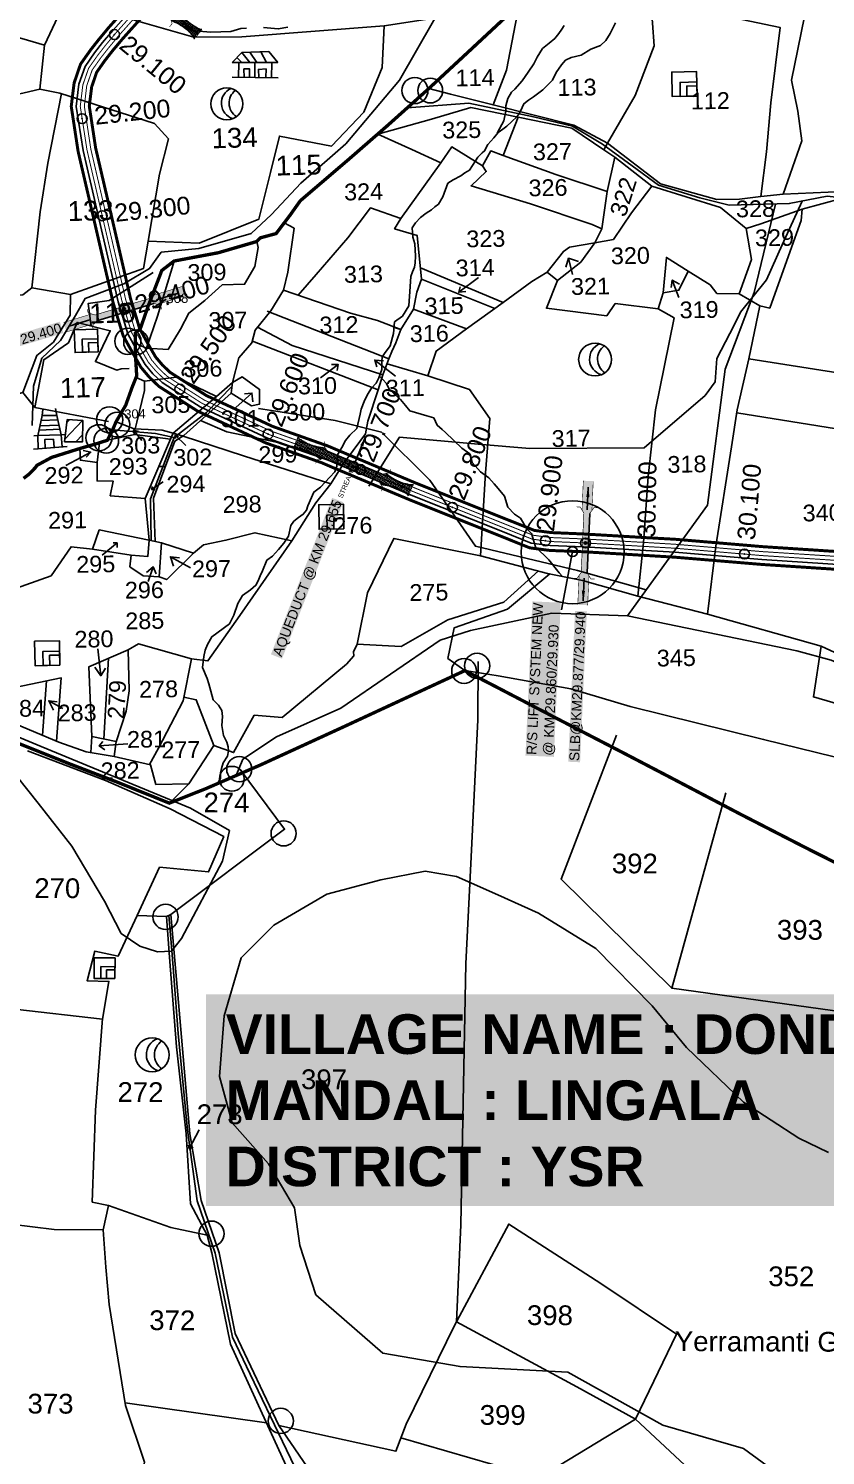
# Model space of a CAD drawing. Header units: millimetres. Extents: x 191342 to 235284, y 1600297 to 1616674.
# Drawn here: x 198009 to 198812, y 1602213 to 1603651 of the extents above; entities that cross this region are included whole.
import ezdxf
from ezdxf.enums import TextEntityAlignment as Align

# ---------------------------------------------------------------- set-up
doc = ezdxf.new("R2010")
doc.units = ezdxf.units.MM
doc.header["$LTSCALE"] = 15
doc.header["$PDMODE"] = 32
doc.header["$PDSIZE"] = 10
doc.linetypes.add('ACAD_ISO02W100', pattern=[15, 12, -3])
doc.linetypes.add('HIDDEN2', pattern=[0.1875, 0.125, -0.0625])
for name, color, linetype in [('BOUNDRY STONES', 240, 'Continuous'), ('CANAL1', 7, 'Continuous'), ('CSMark', 72, 'Continuous'), ('PLOTS', 7, 'Continuous'), ('PLOTS NO', 7, 'Continuous'), ('ROADS', 1, 'Continuous'), ('STREAMS', 4, 'Continuous'), ('STRUCTURE', 5, 'Continuous'), ('TEXT', 1, 'Continuous'), ('text2', 7, 'Continuous'), ('VILLAGE', 7, 'Continuous'), ('VILLAGE BOUNDRY', 5, 'Continuous'), ('wells', 7, 'Continuous')]:
    doc.layers.add(name, color=color, linetype=linetype)
doc.styles.get("Standard").update_dxf_attribs({"font": 'arial.ttf'})
doc.dimstyles.get("Standard").update_dxf_attribs({"dimtxt": 0.18, "dimasz": 0.18, "dimexe": 0.18, "dimexo": 0.0625, "dimgap": 0.09, "dimtad": 0, "dimtih": 1, "dimtoh": 1, "dimdec": 4, "dimzin": 0, "dimdsep": 46, "dimtxsty": 'Standard', "dimcen": 0.09, "dimadec": 0, "dimazin": 0, "dimtfac": 1, "dimtdec": 4, "dimtofl": 0, "dimtmove": 0, "dimatfit": 3, "dimfxl": 1, "dimtolj": 1, "dimtzin": 0, "dimarcsym": 0})

# ---------------------------------------------------------------- blocks, each defined once
blk = doc.blocks.new('AQUEDUCT')
at = {"layer": 'STRUCTURE'}
h = blk.add_hatch(dxfattribs=at)
h.set_pattern_fill('DASH', color=256, scale=8, angle=-90, style=0)
h.set_pattern_definition([(270, (-1706662.7411, 769762.6106), (1, -1), [1, -1])])
edge = h.paths.add_edge_path()
edge.add_spline(control_points=[(6.5, -63.1), (6.2, -62.6), (5.2, -61.2), (4.6, -58.3), (4.1, -54.4), (3.3, -48.8), (4.1, -41.4), (5.4, -35.8), (6, -33)], knot_values=[0, 0, 0, 0, 1.613557, 5.24513, 8.624976, 13.470124, 22.190216, 30.746377, 30.746377, 30.746377, 30.746377], degree=3, periodic=0)
edge.add_line((6, -33), (4, -30))
edge.add_line((4, -30), (4, 30))
edge.add_line((4, 30), (6, 33))
edge.add_spline(control_points=[(6, 33), (5.3, 35.8), (3.9, 41.3), (2.8, 48.7), (3.5, 54.4), (3.9, 58.3), (4.4, 61.2), (5.4, 62.6), (5.7, 63.1)], knot_values=[0, 0, 0, 0, 8.556161, 17.276253, 22.121402, 25.501247, 29.13282, 30.746377, 30.746377, 30.746377, 30.746377], degree=3, periodic=0)
edge.add_line((5.7, 63.1), (-6.5, 63.1))
edge.add_spline(control_points=[(-6.5, 63.1), (-6.2, 62.6), (-5.2, 61.2), (-4.6, 58.3), (-4.1, 54.4), (-3.3, 48.8), (-4.1, 41.4), (-5.4, 35.8), (-6, 33)], knot_values=[0, 0, 0, 0, 1.613557, 5.24513, 8.624976, 13.470124, 22.190216, 30.746377, 30.746377, 30.746377, 30.746377], degree=3, periodic=0)
edge.add_line((-6, 33), (-4, 30))
edge.add_line((-4, 30), (-4, -30))
edge.add_line((-4, -30), (-6, -33))
edge.add_spline(control_points=[(-6, -33), (-5.3, -35.8), (-3.9, -41.3), (-2.8, -48.7), (-3.5, -54.4), (-3.9, -58.3), (-4.4, -61.2), (-5.4, -62.6), (-5.7, -63.1)], knot_values=[0, 0, 0, 0, 8.556161, 17.276253, 22.121402, 25.501247, 29.13282, 30.746377, 30.746377, 30.746377, 30.746377], degree=3, periodic=0)
edge.add_line((-5.7, -63.1), (6.5, -63.1))
blk.add_circle((0, 0), 0.938)
at = {"layer": 'STRUCTURE', "const_width": 0.628}
for points in [[(-12, 36), (-8, 36), (-4, 30), (-4, -30), (-8, -36), (-12, -36)], [(12, 36), (8, 36), (4, 30), (4, -30), (8, -36), (12, -36)]]:
    blk.add_lwpolyline(points, dxfattribs=at)
at = {"layer": 'STRUCTURE', "color": 3}
for points in [[(-4, 30), (-4, -30)], [(-4, 30), (-4, -30)], [(4, 30), (4, -30)]]:
    blk.add_lwpolyline(points, dxfattribs=at)
at = {"layer": 'STRUCTURE'}
for points in [[(-6.5, 63.1), (-5.7, 61.7), (-4.7, 58.2), (-4.2, 54.9), (-3.6, 50.1), (-4.3, 41.4), (-6, 33)], [(5.7, 63.1), (4.8, 61.7), (3.9, 58.2), (3.5, 54.8), (3.1, 50), (4, 41.3), (6, 33)], [(-5.7, -63.1), (-4.8, -61.7), (-3.9, -58.2), (-3.5, -54.8), (-3.1, -50), (-4, -41.3), (-6, -33)], [(6.5, -63.1), (5.7, -61.7), (4.7, -58.2), (4.2, -54.9), (3.6, -50.1), (4.3, -41.4), (6, -33)]]:
    blk.add_spline(points, degree=3, dxfattribs=at)
at = {"layer": 'STRUCTURE', "color": 0}
blk.add_text('STREAM', height=5, dxfattribs=at).set_placement((-19.7, -0.1), align=Align.MIDDLE_CENTER)
for points in [[(32.5, 0.1), (5.8, 0)], [(0.4, -62), (0.1, -38.2)]]:
    blk.add_leader(points, dimstyle='Standard', override={"dimasz": 10, "dimgap": 0.09, "dimtad": 0}, dxfattribs=at)
blk = doc.blocks.new('UT')
at = {"layer": 'STRUCTURE'}
h = blk.add_hatch(dxfattribs=at)
h.set_pattern_fill('DASH', color=150, scale=8, angle=-39.6278, style=0)
h.set_pattern_definition([(320.372247933, (-4370.464, -6260.8811), (1.40800153113, 0.132407282), [1, -1])])
h.paths.add_polyline_path([(765163, 1700681.9), (765165.6, 1700680.6), (765167.2, 1700680.3), (765169.1, 1700680), (765172.4, 1700679.6), (765176.4, 1700679.3), (765179.5, 1700679.5), (765183.1, 1700679.9), (765187.7, 1700680.9), (765188.9, 1700681.2), (765193.1, 1700682.2), (765196.1, 1700680.2), (765196.1, 1700672.2), (765193.1, 1700670.2), (765190.5, 1700670.8), (765188.1, 1700671.3), (765185.5, 1700671.8), (765183.6, 1700672.1), (765181, 1700672.5), (765180.3, 1700672.5), (765178.5, 1700672.6), (765176.7, 1700672.6), (765174.6, 1700672.5), (765172.5, 1700672.3), (765170.4, 1700672), (765168.5, 1700671.7), (765166.1, 1700671.2), (765165, 1700670.8), (765163, 1700669.7)])
h.paths.add_polyline_path([(765259.1, 1700682.2), (765256.1, 1700680.2), (765256.1, 1700672.2), (765259.1, 1700670.2), (765261.9, 1700671), (765264.4, 1700671.6), (765266.4, 1700672), (765269.1, 1700672.5), (765272.7, 1700673), (765276.1, 1700673.1), (765278.6, 1700672.9), (765281.2, 1700672.7), (765283.9, 1700672.3), (765286.4, 1700671.9), (765288, 1700671.3), (765289.2, 1700670.6), (765289.1, 1700682.7), (765287.6, 1700681.8), (765285.7, 1700681.2), (765283, 1700680.7), (765281.2, 1700680.4), (765276.7, 1700679.9), (765272.7, 1700679.9), (765268.7, 1700680.3), (765264.8, 1700681), (765261.2, 1700681.7)])
at = {"layer": 'STRUCTURE', "color": 150, "const_width": 0.628}
for points in [[(765190.1, 1700688.2), (765190.1, 1700684.2), (765196.1, 1700680.2), (765256.1, 1700680.2), (765262.1, 1700684.2), (765262.1, 1700688.2)], [(765190.1, 1700664.2), (765190.1, 1700668.2), (765196.1, 1700672.2), (765256.1, 1700672.2), (765262.1, 1700668.2), (765262.1, 1700664.2)]]:
    blk.add_lwpolyline(points, dxfattribs=at)
at = {"layer": 'STRUCTURE', "color": 150}
for points in [[(765196.1, 1700680.2), (765256.1, 1700680.2)], [(765196.1, 1700672.2), (765256.1, 1700672.2)], [(765196.1, 1700672.2), (765256.1, 1700672.2)]]:
    blk.add_lwpolyline(points, dxfattribs=at)
at = {"layer": 'STRUCTURE', "color": 0}
blk.add_circle((765226.1, 1700676.2), 1.89, dxfattribs=at)
at = {"layer": 'STRUCTURE', "color": 150}
for points in [[(765163, 1700681.9), (765164.4, 1700681.1), (765167.9, 1700680.2), (765171.2, 1700679.8), (765176.1, 1700679.4), (765184.7, 1700680.3), (765193.1, 1700682.2)], [(765163, 1700669.7), (765164.3, 1700670.6), (765167.8, 1700671.6), (765171.2, 1700672.1), (765176, 1700672.6), (765184.7, 1700672), (765193.1, 1700670.2)], [(765289.1, 1700682.7), (765287.8, 1700681.9), (765284.3, 1700680.9), (765280.9, 1700680.4), (765276.1, 1700679.8), (765267.4, 1700680.5), (765259.1, 1700682.2)], [(765289.2, 1700670.6), (765287.8, 1700671.4), (765284.2, 1700672.3), (765280.9, 1700672.7), (765276.1, 1700673.1), (765267.4, 1700672.2), (765259.1, 1700670.2)]]:
    blk.add_spline(points, degree=3, dxfattribs=at)
at = {"layer": 'STRUCTURE', "color": 0}
blk.add_text('STREAM', height=5, dxfattribs=at).set_placement((765148.2, 1700675.8), align=Align.MIDDLE_CENTER)
for points in [[(765190.9, 1700676), (765164.2, 1700675.8)], [(765289.3, 1700676.7), (765265.4, 1700676.4)]]:
    blk.add_leader(points, dimstyle='Standard', override={"dimasz": 10, "dimgap": 0.09, "dimtad": 0}, dxfattribs=at)
blk = doc.blocks.new('SLB')
at = {"layer": 'STRUCTURE'}
h = blk.add_hatch(dxfattribs=at)
h.set_pattern_fill('DOTS', color=6, scale=20, angle=320.3722, style=0)
h.set_pattern_definition([(320.372247934, (-159.4327, -72.9564), (1.2786241598, 0.5641323054), [0, -1.25])])
h.paths.add_polyline_path([(769699.5, 1706871.1), (769699.5, 1706861.1), (769729.1, 1706861.1), (769732.1, 1706863.1), (769792.1, 1706863.1), (769795.1, 1706861.1), (769824.7, 1706861.1), (769824.7, 1706871.1), (769795.1, 1706871.1), (769792.1, 1706869.1), (769732.1, 1706869.1), (769729.1, 1706871.1)])
at = {"layer": 'STRUCTURE', "color": 6, "const_width": 0.628}
for points in [[(769726.1, 1706877.1), (769726.1, 1706873.1), (769732.1, 1706869.1), (769792.1, 1706869.1), (769798.1, 1706873.1), (769798.1, 1706877.1)], [(769726.1, 1706855.1), (769726.1, 1706859.1), (769732.1, 1706863.1), (769792.1, 1706863.1), (769798.1, 1706859.1), (769798.1, 1706855.1)]]:
    blk.add_lwpolyline(points, dxfattribs=at)
at = {"layer": 'STRUCTURE', "color": 6, "linetype": 'ACAD_ISO02W100', "ltscale": 0.5, "const_width": 0.5}
for points in [[(769699.5, 1706871.1), (769729.1, 1706871.1)], [(769699.5, 1706861.1), (769729.1, 1706861.1)], [(769795.1, 1706871.1), (769824.7, 1706871.1)], [(769795.1, 1706861.1), (769824.7, 1706861.1)]]:
    blk.add_lwpolyline(points, dxfattribs=at)
at = {"layer": 'STRUCTURE', "color": 6}
blk.add_lwpolyline([(769732.1, 1706863.1), (769792.1, 1706863.1)], dxfattribs=at)
blk.add_lwpolyline([(769732.1, 1706863.1), (769792.1, 1706863.1)], dxfattribs=at)
at = {"layer": 'STRUCTURE', "color": 0}
blk.add_circle((769762.1, 1706866.1), 1.24, dxfattribs=at)
for points in [[(769703.8, 1706866), (769726.7, 1706866)], [(769818.6, 1706865.8), (769795.7, 1706865.8)]]:
    blk.add_leader(points, dimstyle='Standard', override={"dimasz": 10, "dimgap": 0.09, "dimtad": 0}, dxfattribs=at)

msp = doc.modelspace()

# ---------------------------------------------------------------- hatches: boundary and pattern name
at = {"layer": 'VILLAGE'}
h = msp.add_hatch(dxfattribs=at)
h.set_pattern_fill('ANSI31', color=30, scale=80.121692, angle=1.7427)
h.set_pattern_definition([(46.742664, (162119.234, 1580884.609), (-7.2939106, 6.8631866), [])])
h.paths.add_polyline_path([(198044.9, 1603234.7), (198062.9, 1603234.7), (198063.5, 1603256.2), (198047.7, 1603257.1)])

# ---------------------------------------------------------------- linework, layer by layer
at = {"color": 3}
for p in [(198095.3, 1603645.4), (198062.7, 1603560.6), (198082.9, 1603462.7), (198105.1, 1603369.3), (198105.4, 1603368.4), (198161.2, 1603287.8), (198335.9, 1603210), (198570.1, 1603132.7), (198557, 1603124, 65)]:
    msp.add_point(p, dxfattribs=at)
at = {"layer": 'BOUNDRY STONES'}
msp.add_lwpolyline([(198134, 1603369.4), (198147.4, 1603378.4)], dxfattribs=at)
at = {"layer": 'BOUNDRY STONES', "color": 1}
for centre, radius in [((198398.1, 1603588.9), 13.2), ((198413.6, 1603588.9), 12.5), ((198108.8, 1603336.1), 13.2), ((198117.1, 1603335.1), 12.5), ((198090.4, 1603256.9), 13.2), ((198079.6, 1603238.8), 13.2), ((198098.2, 1603252.1), 12.5), ((198087, 1603235.8), 12.5), ((198447.7, 1603003.7), 12.5), ((198213.6, 1602895), 12.5)]:
    msp.add_circle(centre, radius, dxfattribs=at)
at = {"layer": 'BOUNDRY STONES'}
for centre in [(198460.8, 1603008.9), (198221.1, 1602904.7), (198265.8, 1602839.9), (198146.8, 1602755.7), (198193.1, 1602436.3), (198262.9, 1602247.5)]:
    msp.add_circle(centre, 12.7, dxfattribs=at)
at = {"layer": 'CANAL1', "color": 200}
for points, const_width in [([(198120.9, 1603687.7), (198089.7, 1603652.7), (198079.4, 1603640.3), (198071.3, 1603630), (198061.1, 1603615.6), (198054.6, 1603596.6), (198051.7, 1603573), (198058.6, 1603527.7), (198074.2, 1603460.4), (198094, 1603374.7), (198104, 1603341.8), (198113.8, 1603324.1), (198122, 1603309.8), (198130.3, 1603300), (198140.1, 1603290.6), (198157.8, 1603279.3), (198179.2, 1603265.6), (198247.8, 1603233.6), (198303.7, 1603213.8), (198318.5, 1603207.5), (198392.3, 1603176.5), (198484.6, 1603139.6), (198514, 1603127.8), (198534.1, 1603125.2), (198567.7, 1603123.9), (198630.2, 1603120.2), (198660, 1603118.4), (198747.6, 1603111.1), (198834.3, 1603105.4)], 3), ([(198134.7, 1603676), (198103.3, 1603640.9), (198093.3, 1603629), (198085.7, 1603619.3), (198077.3, 1603607.3), (198072.3, 1603592.6), (198069.9, 1603573.2), (198076.3, 1603531), (198091.8, 1603464.4), (198111.4, 1603379.4), (198120.7, 1603348.8), (198129.4, 1603332.9), (198136.8, 1603320.2), (198143.4, 1603312.4), (198151.3, 1603304.8), (198167.5, 1603294.5), (198187.9, 1603281.4), (198254.6, 1603250.3), (198310.2, 1603230.6), (198325.5, 1603224.1), (198399.1, 1603193.1), (198491.2, 1603156.3), (198518.6, 1603145.4), (198535.6, 1603143.2), (198568.6, 1603141.8), (198631.3, 1603138.1), (198661.3, 1603136.4), (198748.9, 1603129), (198835.5, 1603123.3)], 3), ([(198631.3, 1603138.1), (198661.3, 1603136.4), (198748.9, 1603129), (198835.5, 1603123.3), (198906.2, 1603119.2), (198958, 1603114.9), (199018.1, 1603111), (199029.5, 1603110.2)], 1), ([(198630.2, 1603120.2), (198660, 1603118.4), (198747.6, 1603111.1), (198834.3, 1603105.4), (198905, 1603101.3), (198956.7, 1603096.9), (199016.9, 1603093), (199028.4, 1603092.3)], 1)]:
    msp.add_lwpolyline(points, dxfattribs=dict(at, const_width=const_width))
at = {"layer": 'CANAL1', "color": 5}
msp.add_lwpolyline([(198124.7, 1603684.4), (198093.5, 1603649.4), (198083.2, 1603637.2), (198075.3, 1603627), (198065.6, 1603613.3), (198059.5, 1603595.5), (198056.8, 1603573), (198063.6, 1603528.6), (198079.1, 1603461.5), (198098.9, 1603376), (198108.7, 1603343.7), (198118.1, 1603326.5), (198126.1, 1603312.7), (198134, 1603303.4), (198143.2, 1603294.6), (198160.5, 1603283.5), (198181.6, 1603270), (198249.7, 1603238.3), (198305.5, 1603218.5), (198320.5, 1603212.1), (198394.2, 1603181.1), (198486.4, 1603144.2), (198515.3, 1603132.7), (198534.5, 1603130.2), (198568, 1603128.9), (198630.9, 1603125.2), (198660.3, 1603123.4), (198748, 1603116.1), (198834.7, 1603110.4)], dxfattribs=at)
at = {"layer": 'CANAL1', "color": 1, "linetype": 'HIDDEN2', "ltscale": 4, "const_width": 1}
msp.add_lwpolyline([(198127.8, 1603681.9), (198096.5, 1603646.8), (198086.3, 1603634.6), (198078.5, 1603624.6), (198069.2, 1603611.4), (198063.4, 1603594.6), (198060.8, 1603573.1), (198067.5, 1603529.4), (198083, 1603462.4), (198102.7, 1603377.1), (198112.4, 1603345.3), (198121.6, 1603328.5), (198129.4, 1603315), (198136.9, 1603306.2), (198145.7, 1603297.7), (198161.2, 1603287.8), (198162.7, 1603286.9), (198183.6, 1603273.5), (198251.2, 1603242), (198307, 1603222.2), (198322, 1603215.8), (198395.7, 1603184.8), (198487.9, 1603147.9), (198516.3, 1603136.6), (198534.9, 1603134.2), (198568.2, 1603132.8), (198630.8, 1603129.2), (198660.6, 1603127.4), (198748.3, 1603120), (198834.9, 1603114.4)], dxfattribs=at)
at = {"layer": 'CANAL1', "color": 5, "const_width": 1}
for points in [[(198130.8, 1603679.3), (198099.5, 1603644.2), (198089.5, 1603632.1), (198081.7, 1603622.2), (198072.8, 1603609.6), (198067.3, 1603593.7), (198064.9, 1603573.2), (198071.4, 1603530.1), (198086.9, 1603463.3), (198106.6, 1603378.1), (198116.1, 1603346.8), (198125.1, 1603330.5), (198132.7, 1603317.3), (198139.8, 1603308.9), (198148.2, 1603300.9), (198164.8, 1603290.2), (198185.5, 1603277), (198252.7, 1603245.7), (198308.4, 1603225.9), (198323.6, 1603219.5), (198397.3, 1603188.5), (198489.4, 1603151.6), (198517.3, 1603140.5), (198535.2, 1603138.2), (198568.4, 1603136.8), (198631, 1603133.2), (198660.9, 1603131.4), (198748.6, 1603124), (198835.2, 1603118.4)], [(199028.7, 1603097.3), (199017.2, 1603098), (198957.1, 1603101.9), (198905.3, 1603106.3), (198834.7, 1603110.4), (198748, 1603116.1), (198660.3, 1603123.4), (198630.9, 1603125.2)], [(198631, 1603133.2), (198660.9, 1603131.4), (198748.6, 1603124), (198835.2, 1603118.4), (198905.9, 1603114.2), (198957.7, 1603109.9), (199017.7, 1603106), (199029.2, 1603105.2)]]:
    msp.add_lwpolyline(points, dxfattribs=at)
at = {"layer": 'PLOTS'}
for points in [[(199126.8, 1603875.3), (199095.2, 1603855.1), (198975.2, 1603791.5), (198944.7, 1603775.3), (198914.5, 1603759.3), (198806.8, 1603742.3), (198793.8, 1603678.4), (198777.8, 1603599.3), (198784.1, 1603568), (198788.1, 1603538.2), (198769.5, 1603484.6), (198746.8, 1603482.2), (198752.7, 1603527.2), (198756.8, 1603576.6), (198766.2, 1603652.6), (198635.9, 1603679.6), (198503.2, 1603675.6), (198490.3, 1603609.4), (198477, 1603574.4), (198434, 1603585.3), (198412.1, 1603590.9)], [(197982.4, 1603647), (198024.7, 1603634.8), (198040.8, 1603668.8), (198053, 1603677.6), (198012.8, 1603704), (197922.2, 1603765), (197845.5, 1603817)], [(198588.7, 1603529.1), (198592.2, 1603535.8), (198620.3, 1603583.8), (198639.2, 1603634.1), (198635.9, 1603679.6), (198655.7, 1603702.6), (198706.3, 1603692.5), (198753.8, 1603685.4), (198793.6, 1603677.3)], [(198053, 1603677.6), (198175.2, 1603642.7), (198223.8, 1603643.2), (198367.3, 1603654.3), (198487.3, 1603672.7)], [(198020.1, 1603590.4), (198040.1, 1603586.4), (198135.7, 1603555.8), (198149.8, 1603540.2), (198140.6, 1603504.6), (198129.1, 1603436.9), (198180.5, 1603434.9), (198240.8, 1603459.2), (198252.5, 1603506.3), (198261.6, 1603543), (198314.2, 1603532.9), (198346.5, 1603567.1), (198365, 1603612.1), (198367.3, 1603654.3)], [(197972.3, 1603579.1), (198020.1, 1603590.4), (198024.7, 1603634.8)], [(198129.1, 1603436.9), (198124.5, 1603409.4), (198051.1, 1603383.3), (198012, 1603390), (198020.5, 1603466.6), (198028.2, 1603515.8), (198042, 1603585.8)], [(198360.6, 1603545), (198414.7, 1603560), (198454.6, 1603571.8), (198502.1, 1603562.1), (198556.2, 1603551), (198588.7, 1603529.1), (198599.5, 1603521.6), (198636.9, 1603492.6), (198706.2, 1603471), (198731.9, 1603449.9), (198746.8, 1603454.6), (198788.6, 1603469.4), (198828, 1603480.2), (198829.9, 1603487.1), (198769.5, 1603484.6)], [(198477, 1603574.4), (198558.2, 1603554), (198592.2, 1603535.8), (198645.6, 1603494.8), (198702.4, 1603479.2), (198725.3, 1603479.4), (198746.8, 1603482.2)], [(198360.6, 1603545), (198395.1, 1603529.4), (198424.2, 1603515.9), (198435.4, 1603532.3), (198466.3, 1603512.9), (198474.5, 1603528), (198487.2, 1603523.5), (198502.1, 1603562.1)], [(198383.9, 1603460), (198424.2, 1603515.9)], [(198592, 1603487.2), (198586.7, 1603449.6), (198576.9, 1603453.7), (198514.6, 1603474.7), (198454.7, 1603493), (198470.1, 1603507.2), (198466.3, 1603512.9)], [(198487.2, 1603523.5), (198540.1, 1603504.3), (198592, 1603487.2), (198599.5, 1603521.6)], [(198586.7, 1603449.6), (198579.5, 1603435.4), (198565.5, 1603415.9), (198541.9, 1603397.4), (198531.3, 1603405.8), (198547.8, 1603426.7), (198554, 1603431), (198579.5, 1603435.4), (198598.3, 1603438.6), (198616.4, 1603465.6), (198636.9, 1603492.6)], [(198280.6, 1603382.6), (198298.7, 1603403.6), (198330.5, 1603440.5), (198353.3, 1603470.5), (198383.9, 1603460), (198377.7, 1603449.5), (198400.4, 1603442.9), (198404.8, 1603398.9), (198400.2, 1603385.5), (198396.6, 1603368.6), (198383.9, 1603348.1), (198376.2, 1603350.4)], [(198971, 1603285.3), (198860.9, 1603298.5), (198734.6, 1603318.5), (198745.9, 1603371.7), (198755.8, 1603369.6), (198776.4, 1603427), (198787.4, 1603457.9), (198788.6, 1603469.4)], [(198214.3, 1603294.6), (198220.5, 1603319.3), (198233.9, 1603334.5), (198237.1, 1603347.3), (198252.8, 1603366.8), (198265.8, 1603387.6), (198269.9, 1603405.9), (198276.4, 1603450.1), (198266.3, 1603455.4)], [(198731.9, 1603449.9), (198737.4, 1603418.5), (198725, 1603383.8), (198745.9, 1603371.7)], [(198238.7, 1603436.7), (198240.2, 1603430.8), (198236.9, 1603411.5), (198226.4, 1603393.6), (198204, 1603393), (198186.5, 1603377.3), (198170.2, 1603364.6), (198161.8, 1603348.2), (198149.4, 1603327.8), (198127.6, 1603329.3), (198116.3, 1603334.3)], [(198127.6, 1603329.3), (198138.7, 1603361.4), (198155.3, 1603417)], [(198403.6, 1603410.3), (198487.1, 1603375.3)], [(198725, 1603383.8), (198702.5, 1603384.4), (198695.6, 1603393), (198673.6, 1603406.8), (198651.7, 1603420.6), (198648.4, 1603385), (198664.3, 1603387.5), (198673.6, 1603406.8)], [(198071.9, 1603351.5), (198068.8, 1603374.2), (198089.8, 1603377.1), (198134.2, 1603405.3)], [(198404.8, 1603398.9), (198478.7, 1603369.2)], [(198531.3, 1603405.8), (198516, 1603396.3), (198487.1, 1603375.3), (198450.1, 1603348.5), (198419.4, 1603326.2), (198411.2, 1603301.3), (198453.3, 1603287.4), (198473.5, 1603258.3), (198469.3, 1603203.4), (198465.9, 1603147.5), (198464.2, 1603119.8), (198531.8, 1603102.1), (198567.1, 1603094.9), (198622.8, 1603079.2)], [(198541.9, 1603397.4), (198530.7, 1603369.4), (198591.5, 1603361.9), (198600, 1603374.3), (198643.2, 1603368.8)], [(198051.1, 1603383.3), (198050.5, 1603362.3), (198033.8, 1603335.2), (198017, 1603321.9), (198002.9, 1603284.4), (197995.9, 1603282.3), (197989.1, 1603283.1), (197978.3, 1603291.4), (197901.6, 1603299.3), (197896, 1603316.4), (197860.7, 1603317.7), (197860.2, 1603335.3)], [(197942.4, 1603364.2), (197966.8, 1603358.5), (197983.6, 1603358.5), (197986.1, 1603382.6), (198003, 1603383), (198012, 1603390)], [(198371.9, 1603318.3), (198374.9, 1603325.7), (198378.9, 1603334.7), (198383.9, 1603348.1), (198360.5, 1603357), (198333.2, 1603364.6), (198265.8, 1603387.6)], [(198648.4, 1603385), (198643.2, 1603368.8), (198659.5, 1603359.6), (198649.7, 1603311.6), (198640.6, 1603267), (198633.1, 1603199.8), (198628.7, 1603132.9), (198622.8, 1603079.2), (198693.1, 1603060.8), (198807.6, 1603028.7), (198858.4, 1603005.2)], [(198365.8, 1603302.4), (198371.9, 1603318.3), (198249.1, 1603366.5)], [(198396.6, 1603368.6), (198450.1, 1603348.5)], [(198015.1, 1603269.4), (198024, 1603317.5), (198048.9, 1603334.5), (198057.6, 1603355.2), (198091.1, 1603346.7), (198076, 1603315.6), (198097.7, 1603306.9), (198102, 1603308.2), (198110, 1603308.8)], [(198239.6, 1603350.4), (198274.4, 1603332), (198365.8, 1603302.4), (198361.2, 1603287.2)], [(198325.1, 1603211.3), (198330.2, 1603218.1), (198348.2, 1603242.7), (198350.7, 1603255.7), (198361.2, 1603287.2), (198234.4, 1603336.3)], [(198370, 1603313.3), (198411.2, 1603301.3)], [(198693.1, 1603060.8), (198701.6, 1603129.4), (198717.2, 1603229.7), (198723.1, 1603267.1), (198734.6, 1603318.5)], [(198125.6, 1603295.9), (198125.7, 1603286.5), (198117.7, 1603254.5), (198116, 1603247.9)], [(198154.5, 1603243.3), (198198.2, 1603280.5), (198157.9, 1603300), (198125.6, 1603295.9), (198117, 1603299.5)], [(198136.4, 1603134.3), (198134.5, 1603178), (198156.1, 1603235.5), (198165.2, 1603241.1), (198213, 1603283.9), (198214.3, 1603294.6), (198198.2, 1603280.5)], [(198213, 1603283.9), (198233.4, 1603271), (198241.5, 1603272.7), (198241.6, 1603287.6), (198223.9, 1603300.2), (198214.3, 1603294.6)], [(198002.9, 1603284.4), (198015.1, 1603269.4), (198089.1, 1603255.1)], [(198096.9, 1603255), (198115.3, 1603247.9), (198143.4, 1603246.6), (198154.5, 1603243.3), (198151.8, 1603237.3)], [(198154.5, 1603243.3), (198164.4, 1603240.4), (198225.5, 1603220.6), (198313.5, 1603192.2), (198325.1, 1603211.3), (198258.7, 1603234.5), (198208.4, 1603244.7), (198182.1, 1603256.2)], [(198722.6, 1603264.1), (198886, 1603237.6), (198956.5, 1603226.2), (198950.9, 1603198.1), (199155.5, 1603153.5), (199336.9, 1603116.3), (199370, 1603109.5)], [(198130.1, 1603135.7), (198126.2, 1603177.7), (198151.8, 1603237.3), (198115.9, 1603242.2), (198088.1, 1603236.3)], [(198060.2, 1603228), (198060.9, 1603216.2), (198078, 1603214), (198080.3, 1603233.8)], [(198078, 1603214), (198077.7, 1603195.3), (198093.8, 1603195.1), (198091.1, 1603180.3), (198126.2, 1603177.7)], [(198140, 1603209.9), (198146.5, 1603209.9)], [(198274.1, 1603135), (198298.3, 1603173.3), (198313.5, 1603192.2)], [(198130.1, 1603135.7), (198080, 1603145.9), (198073.2, 1603126.4), (198112.1, 1603120.3)], [(198140.5, 1603098.7), (198124.2, 1603099.5), (198110.7, 1603108.8), (198112.1, 1603120.3), (198129, 1603119.2), (198130.1, 1603135.7), (198142.8, 1603132.8)], [(198172.8, 1603016), (198189.4, 1603013.8), (198221.7, 1603059.6), (198274.1, 1603135), (198236.9, 1603143.1), (198207.7, 1603135.4), (198185, 1603130.7), (198175, 1603122.6), (198148, 1603095.9), (198140.5, 1603098.7), (198142.8, 1603132.8), (198175, 1603122.6)], [(198464.2, 1603119.8), (198377, 1603137.3), (198350.3, 1603082.4), (198339.8, 1603030.7), (198384.2, 1603028.5), (198431.3, 1603055.1), (198487.7, 1603073.2), (198522.6, 1603104.5)], [(198073.2, 1603126.4), (198051.6, 1603128.9), (198031.4, 1603099.7), (198005.9, 1603090.4), (197981.9, 1603081.8), (197988.3, 1602985.5)], [(198534.2, 1603101.6), (198491.4, 1603065.9), (198437.8, 1603047.3), (198431.4, 1603016.4), (198448.4, 1603004)], [(198096.9, 1602932.3), (198107.2, 1602963.1), (198110.2, 1602983.7), (198109.2, 1603024.9), (198069.6, 1603008), (198072.3, 1602937.6)], [(198109.2, 1603024.9), (198119.5, 1603031.2), (198172.8, 1603016), (198164.6, 1602973.6), (198139.5, 1602926), (198130.7, 1602909.3)], [(198339.8, 1603030.7), (198336.1, 1603023), (198336.7, 1603018.9), (198329.3, 1603010.6), (198264.2, 1602956.6), (198236.2, 1602959), (198215.3, 1602921.4), (198195.4, 1602928.4), (198170.1, 1602889.9), (198150.6, 1602870.4)], [(198807.6, 1603028.7), (198799.8, 1602977.5), (198902, 1602947.7), (198908.5, 1602976.3)], [(198084.6, 1602935), (198089.4, 1603016.5)], [(198461.9, 1603013.2), (198461.7, 1602954.3), (198454.9, 1602816.2), (198449.5, 1602708.4), (198446.7, 1602569.3), (198444.3, 1602445.3), (198440.2, 1602347.5), (198561.3, 1602281.7), (198620.6, 1602249.2), (198734.6, 1602142.7), (198856.2, 1602060.9), (198977, 1602069.2), (199080.7, 1602015.5), (199191, 1601958.2), (199328, 1601894.9)], [(197990.6, 1602952.5), (197988.3, 1602985.5), (198041.6, 1602996.7), (198036.7, 1602932.9)], [(198022.8, 1602938.8), (198026.9, 1602993.6)], [(198902, 1602947.7), (198891.2, 1602899.5), (198820.6, 1602917.1), (198749.6, 1602934.7), (198615, 1602968), (198555.2, 1602985.5), (198482.2, 1602998.7), (198448.4, 1603004)], [(198195.4, 1602928.4), (198177.7, 1602974.7), (198165.3, 1602977.1)], [(198170.1, 1602889.9), (198137, 1602889.3), (198131.7, 1602909.1), (198095.1, 1602917.6), (198066.8, 1602922), (198039.3, 1602931.8), (197990.6, 1602952.5), (197989.6, 1602934.1)], [(198071.5, 1602921.3), (198072.3, 1602937.6), (198096.9, 1602932.5), (198095.1, 1602917.6)], [(198601.4, 1602939), (198545.5, 1602793.9), (198657.1, 1602683.7), (198932.7, 1602645.6), (199078.3, 1602467.8), (199229.2, 1602383.4), (199418.2, 1602275.6)], [(198007.5, 1602923.1), (198086.2, 1602893.1), (198151.3, 1602864.8), (198205.4, 1602836.7), (198190.1, 1602801), (198140.7, 1602805.8), (198118.1, 1602757), (198099, 1602716.1), (198075.4, 1602721), (198067.6, 1602691.3), (198089.6, 1602690.6), (198083.1, 1602652.5), (197995, 1602662.8), (197938.9, 1602677.9)], [(198152.1, 1602758.2), (198266.8, 1602844), (198222.1, 1602904.2)], [(198657.1, 1602683.7), (198711.6, 1602880.8)], [(198089.1, 1602464.7), (198152.1, 1602442.6), (198188.7, 1602434.9), (198171.9, 1602466.3), (198167.7, 1602537), (198157.7, 1602624.6), (198150.9, 1602715.2), (198147.8, 1602756), (198118.1, 1602757)], [(198147.8, 1602756), (198152.1, 1602758.2), (198161, 1602654), (198171.1, 1602536.9), (198182.6, 1602469.7), (198200.7, 1602417.1), (198217.1, 1602335.5), (198261.1, 1602242.9), (198297.6, 1602189.6), (198306.6, 1602105.5), (198299.3, 1602054.9), (198275.9, 1602006.2), (198285.4, 1601918.9), (198278.5, 1601904.2), (198294.1, 1601823.1), (198316.8, 1601738.2), (198329.6, 1601693.3)], [(198083.2, 1602653.3), (198076, 1602560.9), (198072.8, 1602468.1), (198089.1, 1602464.7), (198083.9, 1602440), (198034.5, 1602440.4), (197968.7, 1602448.7), (197859, 1602462.4), (197863.5, 1602553)], [(198261.1, 1602242.9), (198378.9, 1602216.9), (198389.3, 1602244.1), (198438.2, 1602343.8), (198492.7, 1602446), (198585.6, 1602386), (198661.9, 1602335), (198620.6, 1602249.2), (198523.1, 1602190.2), (198384.1, 1602230.5)], [(197868.2, 1602169), (197985.5, 1602108), (198006.2, 1602097), (198029.8, 1602096.7), (198095.3, 1602078.5), (198125.4, 1602205.8), (198106.3, 1602263), (198090, 1602364.8), (198086.6, 1602402.5), (198083.9, 1602440)], [(198328.5, 1601659.2), (198295.9, 1601772.6), (198281.8, 1601821.5), (198266.2, 1601908.5), (198268.2, 1601936.4), (198266.9, 1602010.4), (198279.1, 1602060), (198291, 1602108.5), (198276, 1602185.5), (198244.2, 1602254.9), (198212.2, 1602324.8), (198193.3, 1602417), (198188.7, 1602434.9)], [(198105.9, 1602265.7), (198248.4, 1602245.7)]]:
    msp.add_lwpolyline(points, dxfattribs=at)
at = {"layer": 'PLOTS NO', "color": 0}
for points in [[(198550.3, 1603410.7), (198553.1, 1603419.8), (198563.2, 1603416.7)], [(198553.1, 1603419.8), (198557.1, 1603403.6)], [(198442.4, 1603385.6), (198462.3, 1603400.3)], [(198656.4, 1603390.4), (198657.6, 1603397.8), (198664.7, 1603393.6)], [(198657.6, 1603397.8), (198664.2, 1603380.1)], [(198443.6, 1603390.9), (198442.4, 1603385.6), (198449.5, 1603386.4)], [(198320.7, 1603312.8), (198302.9, 1603299.1)], [(198313.9, 1603312.7), (198320.7, 1603312.8), (198319.6, 1603306.8)], [(198359.6, 1603310.5), (198357.6, 1603317.2), (198366.5, 1603316.5)], [(198357.6, 1603317.2), (198378.5, 1603301)], [(198233.9, 1603283.8), (198217.6, 1603269.5)], [(198226.5, 1603283.2), (198233.9, 1603283.8), (198234.6, 1603275)], [(198115.1, 1603242.9), (198114.5, 1603246.6), (198119.6, 1603245.2)], [(198114.5, 1603246.6), (198122.9, 1603235.9)], [(198156.7, 1603238), (198156.4, 1603241.6), (198159.9, 1603239.9)], [(198156.4, 1603241.6), (198167.3, 1603230.9)], [(198071.4, 1603224.4), (198046.4, 1603210.9)], [(198066.7, 1603219.4), (198071.4, 1603224.4), (198063.8, 1603225.9)], [(198132.7, 1603186.5), (198144.3, 1603194.4)], [(198133.6, 1603189.7), (198132.7, 1603186.5), (198136.4, 1603186.7)], [(198082.9, 1603120.3), (198097.9, 1603132.8)], [(198093.9, 1603132.8), (198097.9, 1603132.8), (198097.9, 1603128.1)], [(198127.4, 1603103), (198134.2, 1603108.8), (198137.2, 1603101.7)], [(198134.2, 1603108.8), (198129.2, 1603093.9)], [(198154.7, 1603109.3), (198151.6, 1603118.9), (198160.9, 1603117.9)], [(198151.6, 1603118.9), (198171.9, 1603107.7)], [(198081.5, 1602998.8), (198078.4, 1603026)], [(198075.6, 1603007.4), (198081.5, 1602998.8), (198086.1, 1603006.5)], [(198033.7, 1602964.3), (198029, 1602973.6), (198037.5, 1602972.7)], [(198029, 1602973.6), (198043.2, 1602965.9)], [(198085.4, 1602924), (198080, 1602928.1), (198083.4, 1602932.5)], [(198080, 1602928.1), (198108.7, 1602930.2)]]:
    msp.add_lwpolyline(points, dxfattribs=at)
at = {"layer": 'PLOTS NO'}
for points in [[(198170.6, 1602521.7), (198180.6, 1602541.1)], [(198169.8, 1602525.7), (198170.6, 1602521.7), (198174.7, 1602523.6)]]:
    msp.add_lwpolyline(points, dxfattribs=at)
at = {"layer": 'ROADS'}
for points in [[(198012.2, 1603251.3), (198013.5, 1603291), (198021.9, 1603319.1), (198041, 1603336.8), (198056.1, 1603362.1), (198065.7, 1603379.4), (198104.7, 1603394), (198130.7, 1603409.4), (198142.5, 1603425.8), (198180.3, 1603429.5), (198233, 1603444.9), (198253.7, 1603464), (198283.1, 1603495.4), (198328.4, 1603535.2), (198382.7, 1603599.3), (198416.8, 1603659.3), (198434.5, 1603685.6)], [(198152.6, 1602721.2), (198163, 1602733.9), (198204.2, 1602812), (198211.2, 1602842.8), (198171.8, 1602865.4), (198021.4, 1602927.6), (197972.6, 1602947.8), (197869.3, 1603080.8), (197851.7, 1603110.7), (197766.9, 1603084.9), (197704.3, 1603079), (197599.9, 1603060.5), (197539.9, 1603067), (197479.6, 1603075.7)], [(197980, 1602944.7), (197985.8, 1602911.4), (198018.2, 1602870.3), (198052.4, 1602826.9), (198085.3, 1602771.4), (198101.9, 1602739), (198120.9, 1602726.2), (198138.8, 1602720.6), (198152.6, 1602721.2)], [(198772, 1602188.3), (198729.4, 1602219.6), (198648.2, 1602243.1), (198552.3, 1602296.7), (198443.7, 1602302.2), (198365.8, 1602315.9), (198298.1, 1602374.7), (198282, 1602424.3), (198276.8, 1602462.5), (198250.4, 1602506.7), (198213.9, 1602548.2), (198201.3, 1602594.9), (198205.7, 1602656), (198223.1, 1602714.4), (198255.8, 1602747.4), (198309.4, 1602778.7), (198363.7, 1602793.2), (198408.4, 1602801.7), (198439.9, 1602796.5), (198481.6, 1602777.9), (198522.7, 1602759.5), (198580.6, 1602723.9), (198637.2, 1602666.1), (198671.8, 1602624), (198729.3, 1602568.8), (198785, 1602532.7), (198814.9, 1602518.3)], [(198331.9, 1601659.9), (198289.3, 1601807.9), (198273.7, 1601911), (198276.4, 1601929.8), (198271.8, 1602006.6), (198301, 1602101.5), (198285, 1602184), (198232, 1602294.7), (198214.3, 1602331.8), (198196.7, 1602416.5), (198178.8, 1602469.4), (198168.8, 1602540.8), (198164.9, 1602582.6), (198159.4, 1602638.2), (198155, 1602696), (198153.1, 1602721.8), (198150, 1602757.1)]]:
    msp.add_lwpolyline(points, dxfattribs=at)
at = {"layer": 'ROADS', "color": 1}
for points in [[(199764, 1603366.3), (199655.9, 1603373.7), (199610.2, 1603369.9), (199590.4, 1603358.4), (199561.8, 1603350.3), (199407.6, 1603342.8), (199290.4, 1603347.5), (199064.5, 1603413.8), (199007.5, 1603429.6), (198952.1, 1603447.4), (198886.5, 1603465.8), (198835.2, 1603480.2), (198813.7, 1603482.4), (198775.4, 1603475), (198715, 1603473.2), (198685.5, 1603480.7), (198643.6, 1603493.4), (198617.1, 1603512.9), (198587.1, 1603535), (198557.1, 1603553), (198517.7, 1603562.3), (198452.5, 1603576.1), (198390.3, 1603571.4)], [(198761.5, 1603474.5), (198740, 1603385.4), (198711, 1603308.1), (198693.1, 1603170.7), (198640.4, 1603097.9), (198612.4, 1603059.3), (198536.3, 1603062.1), (198454.3, 1603044.6), (198423.7, 1603034.9), (198323.5, 1602966.3), (198258.5, 1602937.4), (198224.7, 1602914.7), (198218.1, 1602898.3)], [(198351.6, 1603190.1), (198382.6, 1603239.5), (198461.8, 1603232.5), (198513.9, 1603228), (198629.3, 1603228.6), (198690.7, 1603281.6), (198700.7, 1603295.2), (198702.6, 1603318.7), (198719.9, 1603352.2), (198726.4, 1603365.5), (198752.5, 1603398.1), (198768.5, 1603433.4), (198788.6, 1603477.5)], [(198132.4, 1603135.2), (198131.5, 1603177.3), (198155.4, 1603239.1), (198188.1, 1603264.4), (198213.8, 1603290.7)], [(198631.3, 1603085.4), (198561.9, 1603105.1), (198459.1, 1603129.5), (198413.3, 1603196.1), (198364.3, 1603244.6), (198317.8, 1603256.2), (198258, 1603265.5), (198240.3, 1603268.2)], [(198093.4, 1603246.7), (198136.6, 1603243.2), (198155.4, 1603239.1)], [(198612.4, 1603059.3), (198783.1, 1603024.1), (198817.7, 1603014.6), (198895.5, 1602980.5), (198915.1, 1602971.9), (198970.4, 1602963.8), (199029.5, 1602949.8), (199125.8, 1602933.8), (199149, 1602928.1), (199167.7, 1602929.6), (199216.4, 1602919.6), (199287.6, 1602901.9), (199370.8, 1602888.3), (199386.2, 1602878.5), (199403.8, 1602862.9), (199407.5, 1602852.4), (199408.8, 1602822.7), (199413.8, 1602807.4), (199429.5, 1602793.4), (199500.2, 1602765.5), (199580.7, 1602741.1), (199591.7, 1602737.7)]]:
    msp.add_lwpolyline(points, dxfattribs=at)
at = {"layer": 'STREAMS', "color": 4}
for points in [[(198199, 1602890.1), (198202, 1602895.3), (198202.2, 1602901.3), (198203.3, 1602905.5), (198204.7, 1602911), (198209.1, 1602917.7), (198210.2, 1602923.3), (198210, 1602927.2), (198208.4, 1602931.8), (198205.3, 1602938.5), (198203.5, 1602948.6), (198204.3, 1602957.8), (198203.4, 1602963.9), (198200.1, 1602969.2), (198194.7, 1602974.6), (198192.5, 1602983.3), (198190.5, 1602990.6), (198188.8, 1602996.1), (198184.1, 1603007.1), (198185.4, 1603018.1), (198186.6, 1603024.6), (198189, 1603030.4), (198193.3, 1603038.2), (198211.2, 1603051.1), (198215.7, 1603060.1), (198219.5, 1603071.8), (198224.5, 1603079.8), (198232.4, 1603085.4), (198237.8, 1603090.1), (198240.1, 1603094.5), (198242, 1603099.5), (198244.6, 1603104.7), (198248.9, 1603115.3), (198254.5, 1603119.5), (198260.7, 1603126.1), (198266, 1603132.5), (198270.6, 1603139.6), (198273.2, 1603150.3), (198276.1, 1603154.7), (198280.9, 1603158.4), (198285.5, 1603161.7), (198288.8, 1603165.7), (198290.3, 1603170.1), (198296.4, 1603184), (198303, 1603189.1), (198312.3, 1603199), (198317.5, 1603204.6), (198319.3, 1603210.2), (198319.8, 1603217.9), (198320.2, 1603221.6), (198324.5, 1603228.9), (198328, 1603235.9), (198332.6, 1603241.3), (198339.5, 1603248.3), (198343.1, 1603262.7), (198344, 1603267.6), (198346.9, 1603275.5), (198350.3, 1603282.6), (198354.4, 1603288.7), (198359.2, 1603293.8), (198361.9, 1603299.2), (198364.8, 1603307.8), (198364.8, 1603315.6), (198365.1, 1603320.1), (198367.5, 1603323.7), (198373.2, 1603331.5), (198376.4, 1603344.1), (198377.6, 1603355.6), (198385.5, 1603361.4), (198392, 1603371.7), (198393.1, 1603386.4), (198393.9, 1603401.3), (198395.8, 1603406.2), (198397.8, 1603410.9), (198398.5, 1603415.3), (198398.6, 1603421.9), (198397.9, 1603434.3), (198395.9, 1603441), (198395.2, 1603450.4), (198398.7, 1603455.5), (198403.6, 1603461), (198409.6, 1603465.2), (198414.8, 1603468.8), (198418.1, 1603471.6), (198421.9, 1603474.5), (198426.2, 1603481.6), (198431.3, 1603495.4), (198436.7, 1603499), (198444.5, 1603503), (198448.5, 1603505.9), (198453, 1603508.7), (198456.1, 1603513.5), (198459.3, 1603518.1), (198461.7, 1603521.7), (198464.2, 1603524.6), (198466, 1603526.1), (198468.3, 1603528), (198471.6, 1603534.4), (198477.7, 1603541.2), (198481.9, 1603546.7), (198486.7, 1603550), (198490.7, 1603553.1), (198495.5, 1603557.4), (198501.1, 1603562.7), (198504.7, 1603568.2), (198507.8, 1603575.6), (198512.6, 1603579.1), (198517.8, 1603582.7), (198527.1, 1603589.7), (198536.7, 1603599.5), (198540.5, 1603607), (198545.9, 1603614.7), (198550, 1603619.5), (198555.7, 1603622.1), (198565.6, 1603624.5), (198575.5, 1603630.5), (198585.2, 1603634.5), (198590.7, 1603639.5), (198594.8, 1603646.3), (198600.3, 1603657.2)], [(198481.2, 1603545.9), (198485.7, 1603554.8), (198487.9, 1603558.3), (198489.8, 1603568.2), (198489.9, 1603573.5), (198491.9, 1603580.9), (198495.5, 1603587.3), (198498.9, 1603590.2), (198506.2, 1603598.6), (198512.4, 1603607.5), (198517.9, 1603615.7), (198521.5, 1603622.5), (198526.9, 1603631.2), (198533.5, 1603636.8), (198539.1, 1603641.4), (198543.2, 1603646.4), (198546.3, 1603650.7), (198548.5, 1603654.6)], [(198362.5, 1603300.8), (198365.8, 1603297.4), (198369.5, 1603293.5), (198372, 1603288.6), (198373.1, 1603286.7), (198383.7, 1603277.4), (198388.5, 1603271.5), (198392.9, 1603266.1), (198410, 1603260.9), (198417.2, 1603258.8), (198420.6, 1603251.5), (198425.7, 1603247.3), (198429.1, 1603244), (198445.5, 1603228.2), (198453.6, 1603222.5), (198456, 1603213.9), (198464.4, 1603204.5), (198472.7, 1603198.5), (198478, 1603192.3), (198482, 1603187.6), (198488.5, 1603180), (198491.9, 1603168.9), (198498.5, 1603161.7), (198504.6, 1603157.7), (198511, 1603147.1), (198515.8, 1603142.3), (198519.8, 1603128.7), (198533, 1603115.9), (198543.4, 1603102.7), (198546.9, 1603099)]]:
    msp.add_lwpolyline(points, dxfattribs=at)
at = {"layer": 'STREAMS'}
for points in [[(198164.9, 1603653.2), (198176.3, 1603649.2), (198192.5, 1603647.7), (198212.6, 1603648.3), (198222.5, 1603651.4), (198228.5, 1603651.8)], [(198245.4, 1603652.5), (198260.3, 1603651.1), (198270, 1603652.9)]]:
    msp.add_lwpolyline(points, dxfattribs=at)
at = {"layer": 'text2', "color": 3, "linetype": 'Continuous', "elevation": 65}
msp.add_lwpolyline([(198557, 1603124), (198546, 1603065.2)], dxfattribs=at)
at = {"layer": 'text2', "color": 3, "linetype": 'Continuous'}
msp.add_circle((198557.1, 1603123.4), 51.9, dxfattribs=at)
for p in [(198250.2, 1603242.5), (198343.5, 1603206.8), (198436, 1603168.7), (198529.7, 1603134.9)]:
    msp.add_point(p, dxfattribs=at)
at = {"layer": 'text2', "color": 5, "linetype": 'Continuous'}
msp.add_point((198730.3, 1603121.6), dxfattribs=at)
at = {"layer": 'VILLAGE', "color": 5}
for points in [[(198213.8, 1603617.3), (198223.6, 1603627.2), (198250.8, 1603628.4), (198259.8, 1603617.2)], [(198231.8, 1603617.3), (198223.6, 1603627.2)], [(198238.8, 1603617.3), (198231.8, 1603627.5)], [(198248.5, 1603617.3), (198242.9, 1603628)], [(198213.8, 1603617.3), (198259.8, 1603617.2)], [(198223.6, 1603617.3), (198218.7, 1603622.3)], [(198220.6, 1603617.3), (198220.4, 1603602.2)], [(198225.9, 1603602.2), (198225.8, 1603610.8), (198231.3, 1603610.9), (198231.4, 1603602.1)], [(198236.8, 1603617.3), (198236.7, 1603602.1)], [(198240.9, 1603602), (198240.4, 1603610.3), (198248.1, 1603610.7), (198248, 1603602)], [(198253.8, 1603617.3), (198253.6, 1603601.9)], [(198213.8, 1603602.3), (198260.3, 1603601.8)], [(198023, 1603267.3), (198022.3, 1603261.1), (198018.1, 1603240.8), (198018.3, 1603227.7)], [(198042.7, 1603229.6), (198041.6, 1603241.9), (198037.3, 1603261.3), (198035.8, 1603268.2)], [(198020.2, 1603250.9), (198039.5, 1603251.6)], [(198021.3, 1603256.2), (198038.4, 1603256.8)], [(198022.3, 1603261.1), (198037.3, 1603261.3)], [(198013.9, 1603240.9), (198018.1, 1603241), (198041.6, 1603241.9), (198045.4, 1603242.1)], [(198019.3, 1603246.4), (198040.4, 1603247.6)], [(198025.4, 1603228.3), (198025, 1603237), (198033.8, 1603237.3), (198034.4, 1603228.9)], [(198013.8, 1603227.4), (198018.3, 1603227.7), (198047.6, 1603229.9)]]:
    msp.add_lwpolyline(points, dxfattribs=at)
at = {"layer": 'VILLAGE', "color": 30}
msp.add_lwpolyline([(198044.9, 1603234.7), (198062.9, 1603234.7), (198063.5, 1603256.2), (198047.7, 1603257.1), (198044.9, 1603234.7)], dxfattribs=at)
at = {"layer": 'VILLAGE BOUNDRY', "const_width": 3.38}
for points in [[(198003.6, 1603197.9), (198009.3, 1603202.2), (198015.8, 1603209), (198017.1, 1603211), (198031.9, 1603219), (198059.1, 1603227.6), (198077.4, 1603232.9), (198088.1, 1603236.3), (198093.4, 1603246.7), (198096.9, 1603255), (198106.6, 1603271.6), (198113.1, 1603289.8), (198117.7, 1603301.2), (198116.3, 1603324.3), (198116.3, 1603344.3), (198121.4, 1603349), (198129.4, 1603372), (198143, 1603407.5), (198155.3, 1603417), (198200, 1603425.4), (198238.7, 1603436.7), (198242.3, 1603440.4), (198258.2, 1603444.7), (198272.1, 1603463), (198282.6, 1603477.8), (198331.7, 1603519.8), (198369.8, 1603553), (198410.9, 1603589.8), (198452.3, 1603628.2), (198503.2, 1603675.6)], [(198865.1, 1602788.6), (198790.8, 1602826.1), (198726, 1602859.4), (198655.3, 1602896.5), (198608.4, 1602921), (198539.6, 1602956.6), (198478.4, 1602988.5), (198448.4, 1603004), (198327, 1602947.7), (198241.8, 1602908.6), (198187.6, 1602885.1), (198150.6, 1602870.4), (198099, 1602891.2), (198050.7, 1602909.8), (197986.8, 1602935.3)]]:
    msp.add_lwpolyline(points, dxfattribs=at)
at = {"layer": 'wells', "color": 0}
for points in [[(198682.5, 1603583.3), (198657.5, 1603582.9), (198657, 1603607.6), (198682.1, 1603608)], [(198682.5, 1603583.3), (198665.6, 1603583), (198665.4, 1603597.2), (198682.3, 1603597.6)], [(198682.5, 1603583.3), (198672.4, 1603583.1), (198672.2, 1603593.4), (198682.3, 1603593.6)], [(198078.8, 1603325.4), (198055.5, 1603324.7), (198054.8, 1603347.7), (198078.1, 1603348.4)], [(198078.8, 1603325.4), (198063.1, 1603325), (198062.7, 1603338.2), (198078.4, 1603338.7)], [(198078.8, 1603325.4), (198069.3, 1603325.1), (198069, 1603334.7), (198078.5, 1603335)], [(198326.6, 1603147), (198301.6, 1603146.6), (198301.2, 1603171.3), (198326.2, 1603171.7)], [(198326.6, 1603147), (198309.7, 1603146.7), (198309.5, 1603160.9), (198326.4, 1603161.3)], [(198326.6, 1603147), (198316.5, 1603146.8), (198316.3, 1603157.1), (198326.5, 1603157.3)], [(198040.3, 1603009.5), (198015.3, 1603009), (198014.8, 1603033.7), (198039.8, 1603034.2)], [(198040.3, 1603009.5), (198023.4, 1603009.2), (198023.1, 1603023.4), (198040, 1603023.7)], [(198040.3, 1603009.4), (198030.1, 1603009.3), (198029.9, 1603019.5), (198040.1, 1603019.7)], [(198095.8, 1602693.6), (198074.8, 1602693.7), (198074.9, 1602714.3), (198095.9, 1602714.3)], [(198095.8, 1602693.6), (198081.6, 1602693.7), (198081.7, 1602705.6), (198095.8, 1602705.5)], [(198095.8, 1602693.6), (198087.3, 1602693.6), (198087.3, 1602702.2), (198095.8, 1602702.2)], [(198095.8, 1602693.6), (198087.3, 1602693.6), (198087.3, 1602702.2), (198095.8, 1602702.2)]]:
    msp.add_lwpolyline(points, close=True, dxfattribs=at)
for centre, radius in [((198208.5, 1603575.5), 16.1), ((198579.8, 1603317.7), 16.6), ((198133.2, 1602616.6), 17.1)]:
    msp.add_circle(centre, radius, dxfattribs=at)
for centre, radius, start, end in [((198219.1, 1603576.2), 16.1, 112.9074, 254.3307), ((198226.9, 1603576.2), 16.1, 126.8313, 237.0949), ((198590.8, 1603318.3), 16.6, 112.2115, 253.6348), ((198598.8, 1603318.2), 16.6, 126.1354, 236.399), ((198144.5, 1602616.9), 17.1, 110.9588, 252.3821), ((198152.7, 1602616.6), 17.1, 124.8827, 235.1463)]:
    msp.add_arc(centre, radius, start, end, dxfattribs=at)

# ---------------------------------------------------------------- block references
at = {"rotation": 67.10689781257213}
msp.add_blockref('AQUEDUCT', (198335.9, 1603210), dxfattribs=at)
at = {"layer": 'STRUCTURE', "color": 0}
for name, p, rotation in [('UT', (-1473220.7, 776367.4), 320.5609388369228), ('SLB', (-42739.7, -253488.9), 16.88408213773361), ('SLB', (1869240, 757681.6), 87.4324855249487)]:
    msp.add_blockref(name, p, dxfattribs=dict(at, rotation=rotation))

# ---------------------------------------------------------------- texts
at = {"layer": 'CSMark', "color": 1}
for s, rotation, p in [('29.100', 320.7518, (198104.5, 1603639.2, 96)), ('29.200', 6.0959, (198075.1, 1603563.3, 96)), ('29.300', 6.0959, (198095.3, 1603465.4, 96)), ('29.400', 16.196, (198116.5, 1603372.6, 96)), ('29.500', 54.6905, (198167.5, 1603296.9, 96)), ('29.600', 68.3202, (198255.4, 1603251.7, 96)), ('29.700', 68.3202, (198348.1, 1603216.1, 96)), ('29.800', 68.3202, (198439.4, 1603177.8)), ('29.900', 83.2401, (198529.3, 1603144.6)), ('30.000', 89.0227, (198631.4, 1603138.2)), ('30.100', 85.199, (198731.9, 1603135.9))]:
    msp.add_text(s, height=18, rotation=rotation, dxfattribs=at).set_placement(p, align=Align.MIDDLE_LEFT)
at = {"layer": 'PLOTS NO'}
for s, height, rotation, p in [('114', 16.88, 1.0467, (198439.2, 1603593.1)), ('113', 16.88, 1.0467, (198542, 1603583.4)), ('112', 16.88, 1.0467, (198676.4, 1603569.8)), ('325', 16.88, 1.0467, (198425.8, 1603540.5)), ('134', 19.98, 1.7427, (198193.4, 1603530.6)), ('115', 19.98, 1.7427, (198258, 1603503.1)), ('327', 16.88, 1.0467, (198517.2, 1603518.5)), ('324', 16.88, 1.0467, (198326.9, 1603478.1)), ('326', 16.88, 1.0467, (198512.8, 1603482.2)), ('322', 16.88, 72.5867, (198610.3, 1603460.5)), ('133', 19.98, 1.7427, (198048.3, 1603457.2)), ('328', 16.88, 1.0467, (198721.9, 1603461)), ('323', 16.88, 1.0467, (198450.1, 1603430.8)), ('329', 16.88, 1.0467, (198741.1, 1603431.8)), ('320', 16.88, 1.0467, (198595.8, 1603413.7)), ('309', 16.88, 1.0467, (198169, 1603396.9)), ('313', 16.88, 1.0467, (198326.7, 1603395)), ('314', 16.88, 1.0467, (198439.3, 1603401.5)), ('321', 16.88, 1.0467, (198555.6, 1603382.8)), ('308', 9.52, 1.0467, (198147.6, 1603374.5)), ('315', 16.88, 1.0467, (198408, 1603363.1)), ('116', 19.98, 1.7427, (198070.2, 1603354)), ('307', 16.88, 1.0467, (198190.1, 1603348.5)), ('319', 16.88, 1.0467, (198665.1, 1603359.2)), ('312', 16.88, 1.0467, (198302, 1603344)), ('316', 16.88, 1.0467, (198393.1, 1603335.2)), ('306', 16.88, 1.0467, (198164.9, 1603299.9)), ('117', 19.98, 1.7427, (198040.5, 1603278.8)), ('310', 16.88, 1.0467, (198280.4, 1603282.5)), ('311', 16.88, 1.0467, (198368.9, 1603280.3)), ('305', 16.88, 1.0467, (198132.6, 1603263.4)), ('304', 9.24, 1.0467, (198105.3, 1603258.1)), ('301', 16.88, 1.0467, (198202.6, 1603249.3)), ('300', 16.88, 1.0467, (198268.5, 1603255.9)), ('303', 16.88, 1.0467, (198102.2, 1603222.4)), ('317', 16.88, 1.0467, (198536.1, 1603229.5)), ('302', 16.88, 1.0467, (198154.7, 1603210.4)), ('299', 16.88, 1.0467, (198240.5, 1603213.3)), ('292', 16.88, 1.0467, (198024.9, 1603192.2)), ('293', 16.88, 1.0467, (198089.7, 1603201.2)), ('318', 16.88, 1.0467, (198652.8, 1603203.4)), ('294', 16.88, 1.0467, (198147.8, 1603183.4)), ('298', 16.88, 1.0467, (198204.4, 1603163)), ('291', 16.88, 1.0467, (198028.5, 1603147)), ('340', 16.88, 1.0467, (198789.1, 1603154.4)), ('276', 16.88, 1.0467, (198316.1, 1603141.6)), ('295', 16.88, 1.0467, (198056.9, 1603102.6)), ('297', 16.88, 1.0467, (198173.6, 1603098)), ('296', 16.88, 1.0467, (198105.9, 1603076.6)), ('275', 16.88, 1.0467, (198392.7, 1603074.2)), ('285', 16.88, 1.0467, (198106.3, 1603045.6)), ('280', 16.88, 1.0467, (198055.1, 1603027.1)), ('345', 16.88, 1.0467, (198642.1, 1603008.1)), ('279', 16.88, 87.0268, (198105.1, 1602954.7)), ('278', 16.88, 1.0467, (198120.2, 1602976.6)), ('284', 16.88, 1.0467, (197986.1, 1602957.2)), ('283', 16.88, 1.0467, (198038.1, 1602952.7)), ('281', 16.88, 1.0467, (198108.1, 1602926.1)), ('277', 16.88, 1.0467, (198142.7, 1602915.5)), ('282', 16.88, 1.0467, (198081.5, 1602894.5)), ('274', 19.9, 359.794, (198185, 1602861.2)), ('392', 19.9, 359.794, (198596.6, 1602799.7)), ('270', 19.9, 359.794, (198014.4, 1602774.8)), ('393', 19.9, 359.794, (198763, 1602732.8)), ('272', 19.9, 359.794, (198098.3, 1602569.2)), ('397', 19.9, 359.794, (198283.3, 1602582.1)), ('273', 19.9, 359.794, (198178.1, 1602546.8)), ('352', 19.9, 359.794, (198754.3, 1602383.4)), ('372', 19.9, 359.794, (198130.3, 1602339.1)), ('398', 19.9, 359.794, (198511, 1602344.2)), ('Yerramanti Gutta', 19.902, 359.794, (198660.1, 1602317.9)), ('373', 19.9, 359.794, (198007.6, 1602255)), ('399', 19.9, 359.794, (198463.4, 1602243.6))]:
    msp.add_text(s, height=height, rotation=rotation, dxfattribs=at).set_placement(p)
at = {"layer": 'STRUCTURE', "color": 5, "char_height": 10, "attachment_point": 1, "bg_fill": 1, "box_fill_scale": 1.1, "bg_fill_color": 7, "bg_fill_true_color": 16777215, "bg_fill_transparency": 0}
for s, insert, width, rotation in [('SLB @ KM 29.360/29.400', (197884.6, 1603307.7), 161.955, 16.8537), ('AQUEDUCT @ KM 29.655', (198254.3, 1603021), 167.44, 68.6524), ('R/S LIFT SYSTEM NEW @ KM 29.860/29.930', (198510.6, 1602919.3), 153.627, 87.4325), ('SLB@KM29.877/29.940', (198553.7, 1602913.1), 150.311, 87.4325)]:
    msp.add_mtext(s, dxfattribs=dict(at, insert=insert, width=width, rotation=rotation))
at = {"layer": 'TEXT', "insert": (198207.4, 1602657.5), "char_height": 40, "width": 868.285, "attachment_point": 1, "bg_fill": 1, "box_fill_scale": 1.5, "bg_fill_color": 254, "bg_fill_transparency": 0}
msp.add_mtext('\\pxql;{\\fArial|b1|i0|c0|p34;\\C1;VILLAGE NAME :\\C5; DONDLAVAGU\\P\\C1;MANDAL : \\C5;LINGALA\\P\\C1;DISTRICT : \\C5;YSR}', dxfattribs=at)

doc.saveas('drawing.dxf')
